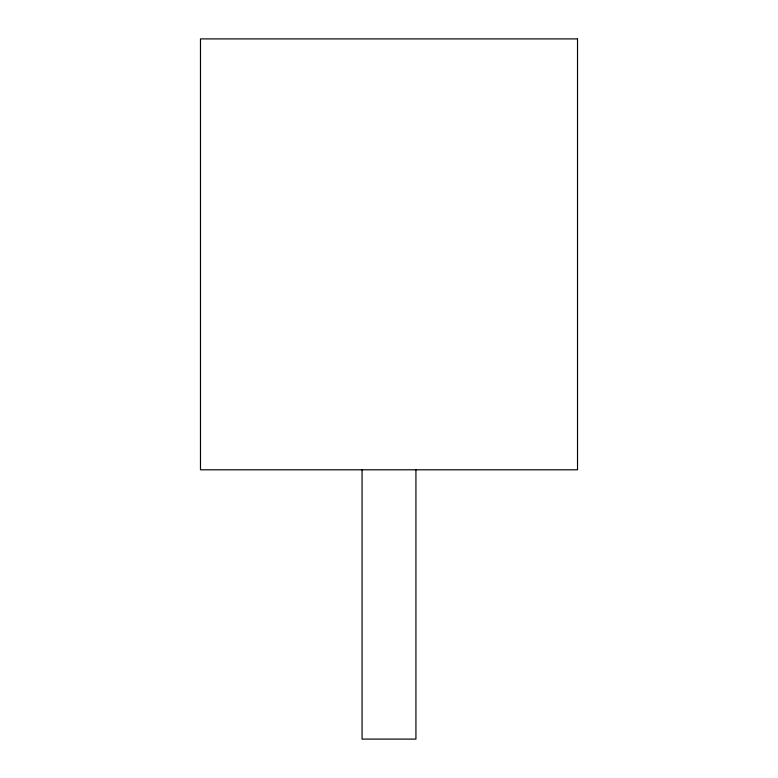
<?xml version="1.0" encoding="UTF-8"?>
<svg xmlns="http://www.w3.org/2000/svg" width="778" height="778" viewBox="0 0 778 778"><rect width="100%" height="100%" fill="white"/><g stroke="black" fill="none" stroke-linecap="round" stroke-linejoin="round"><path stroke-width="1.17" d="M415.929 469.795L415.929 739.1L362.071 739.1L362.071 469.795M577.519 38.9L200.481 38.9L200.481 469.795L577.519 469.795L577.519 38.9"/></g></svg>
